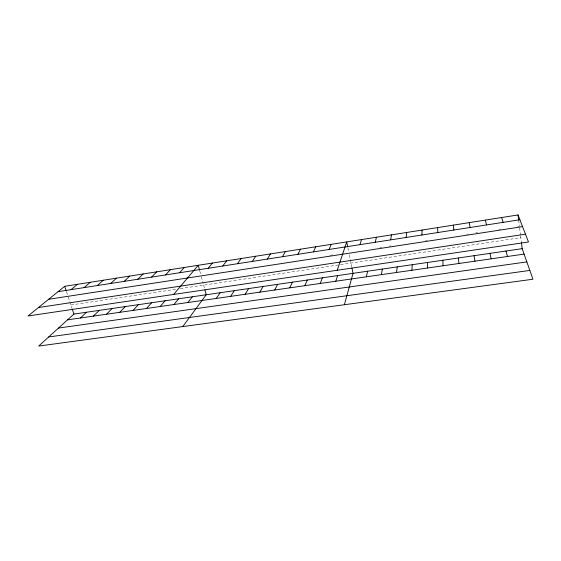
<?xml version="1.0" encoding="UTF-8"?>
<svg xmlns="http://www.w3.org/2000/svg" width="561" height="561" viewBox="0 0 561 561"><rect width="100%" height="100%" fill="white"/><g stroke="black" fill="none" stroke-linecap="round" stroke-linejoin="round"><path stroke-width="0.42" stroke-dasharray="2.81 2.1" d="M329.882 255.297L332.435 254.904M380.035 247.59L381.704 247.338M389.208 246.181L390.877 245.928M425.603 240.592L427.328 240.325M466.703 234.281L468.372 234.021M475.924 232.864L477.614 232.605M498.799 229.351L500.503 229.091M517.698 226.448L519.416 226.181L518.778 220.999M70.896 304.988L175.958 289.266M180.256 288.62L520.832 237.647M66.478 291.706L67.755 295.556M68.281 297.127L71.99 308.291M199.8 271.012L200.901 275.1M201.35 276.776L203.152 283.459M203.601 285.128L204.681 289.146M347.848 247.555L348.654 251.58M349.314 254.855L351.817 267.352M519.619 227.822L520.524 235.192M520.629 236.013L521.351 241.882"/><path stroke-width="0.84" d="M427.405 268.025L427.475 262.485M421.9 235.01L422.082 230.052M411.893 270.262L412.272 264.701M406.192 237.457L406.69 232.478M396.55 272.471L397.23 266.896M390.652 239.877L391.459 234.87M381.368 274.659L382.343 269.07M375.274 242.268L376.389 237.247M366.347 276.818L367.609 271.215M344.391 304.721L353.023 273.347L351.992 268.207M360.071 244.638L361.473 239.596M335.78 281.222L337.617 275.591M337.238 270.255L346.719 241.917L347.687 246.749M320.254 283.459L322.379 277.814M329.132 249.456L331.13 244.372M304.904 285.668L307.309 280.016M313.424 251.903L315.717 246.798M289.714 287.856L292.4 282.19M297.891 254.315L300.472 249.196M274.694 290.016L277.646 284.343M282.527 256.714L285.388 251.573M259.834 292.155L263.053 286.475M267.338 259.077L270.472 253.916M245.143 294.273L248.614 288.578M230.599 296.369L234.33 290.668M252.317 261.419L255.718 256.244M216.216 298.438L220.193 292.73M237.457 263.726L241.125 258.537M182.753 326.579L206.203 294.77L204.898 289.946M222.759 266.019L226.679 260.809M187.9 302.512L192.353 296.79M208.215 268.284L212.395 263.06M173.966 304.525L178.65 298.789M173.622 294.441L198.257 265.29L199.576 270.199M160.18 306.509L165.088 300.773M179.604 272.737L184.267 267.492M146.533 308.473L151.666 302.73M133.034 310.415L138.378 304.665M165.523 274.932L170.425 269.666M119.668 312.344L125.222 306.587M151.596 277.099L156.729 271.826M106.443 314.244L112.2 308.487M137.817 279.245L143.167 273.957M93.343 316.131L99.311 310.366M124.177 281.37L129.752 276.068M80.384 317.996L86.548 312.232M110.685 283.473L116.471 278.165M522.186 248.663L73.912 314.076L38.695 346.053L532.95 279.231L522.186 248.663L521.457 242.731M97.326 285.549L103.329 280.234M84.108 287.611L90.314 282.281M71.03 289.644L77.432 284.308M64.683 286.313L28.05 315.962L528.483 241.98L518.034 214.947L64.683 286.313L66.219 290.935M58.078 291.664L519.893 219.751M48.674 299.272L522.55 226.637M38.478 307.526L525.468 234.182M67.558 319.847L524.1 254.098M58.512 328.059L526.849 261.896M48.716 336.958L529.85 270.423M72.264 309.118L73.912 314.076M501.604 217.535L503.098 222.366M505.973 251.026L507.537 256.482M485.349 220.094L486.492 224.947M489.935 253.369L491.163 258.845M469.277 222.626L470.076 227.507M474.073 255.683L474.957 261.181M518.034 214.947L518.673 220.136M458.372 257.976L458.933 263.488M453.372 225.129L453.842 230.038M442.846 260.241L443.085 265.767M437.643 227.605L437.783 232.535"/></g></svg>
